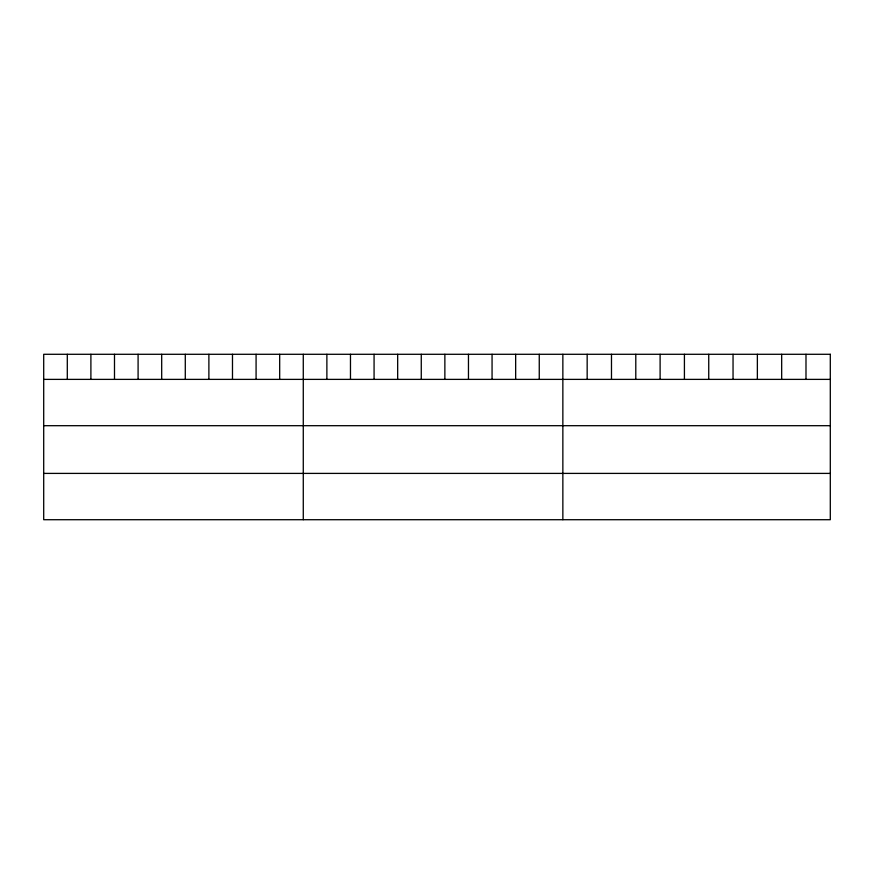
<?xml version="1.0" encoding="UTF-8"?>
<svg xmlns="http://www.w3.org/2000/svg" width="874" height="874" viewBox="0 0 874 874"><rect width="100%" height="100%" fill="white"/><g stroke="black" fill="none" stroke-linecap="round" stroke-linejoin="round"><path stroke-width="1.31" d="M43.7 379.382L830.3 379.382M43.7 425.693L830.3 425.693M43.7 473.402L830.3 473.402M805.992 354.287L805.992 379.382M781.673 354.287L781.673 379.382M757.365 354.287L757.365 379.382M733.046 354.287L733.046 379.382M708.738 354.287L708.738 379.382M684.418 354.287L684.418 379.382M660.11 354.287L660.11 379.382M635.791 354.287L635.791 379.382M611.483 354.287L611.483 379.382M587.164 354.287L587.164 379.382M562.856 354.287L562.856 519.713M539.258 354.287L539.258 379.382M515.66 354.287L515.66 379.382M492.062 354.287L492.062 379.382M468.464 354.287L468.464 379.382M444.866 354.287L444.866 379.382M421.268 354.287L421.268 379.382M397.67 354.287L397.67 379.382M374.072 354.287L374.072 379.382M350.474 354.287L350.474 379.382M326.876 354.287L326.876 379.382M303.278 354.287L303.278 519.713M279.68 354.287L279.68 379.382M256.082 354.287L256.082 379.382M232.484 354.287L232.484 379.382M208.886 354.287L208.886 379.382M185.288 354.287L185.288 379.382M161.69 354.287L161.69 379.382M138.092 354.287L138.092 379.382M114.494 354.287L114.494 379.382M90.896 354.287L90.896 379.382M67.298 354.287L67.298 379.382M830.3 354.287L43.7 354.287L43.7 519.713L830.3 519.713L830.3 354.287"/></g></svg>
